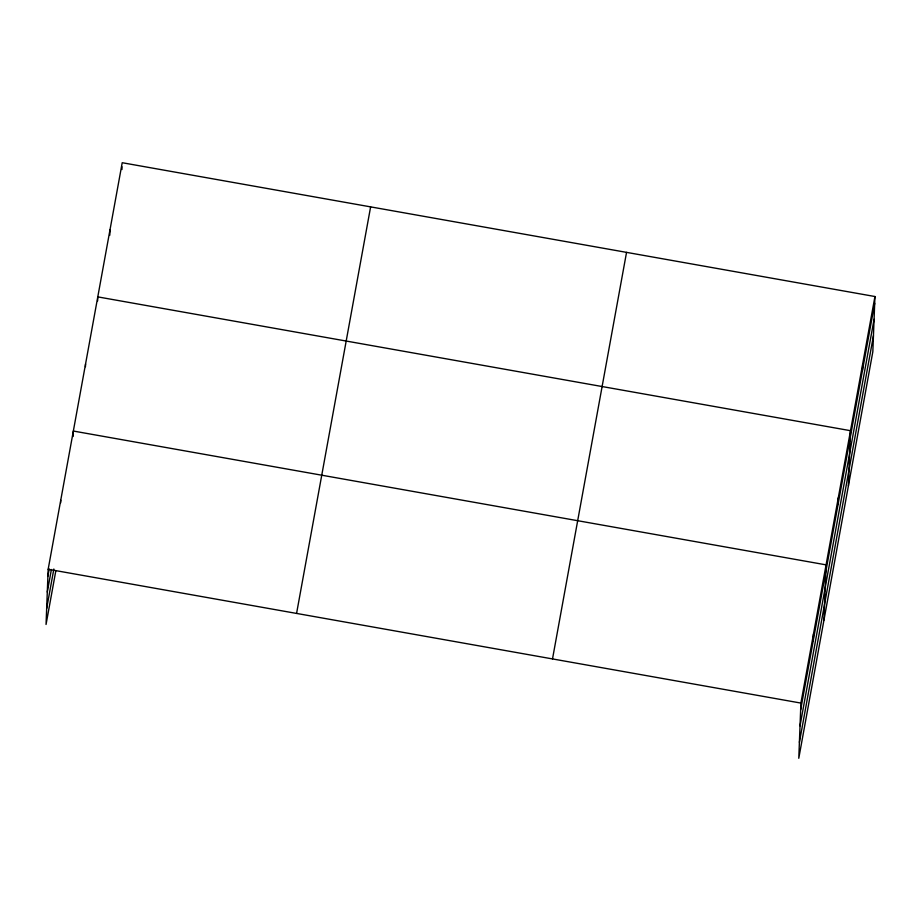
<?xml version="1.0" encoding="UTF-8"?>
<svg xmlns="http://www.w3.org/2000/svg" width="921" height="921" viewBox="0 0 921 921"><rect width="100%" height="100%" fill="white"/><g stroke="black" fill="none" stroke-linecap="round" stroke-linejoin="round"><path stroke-width="1.38" d="M874.95 296.527L800.902 703.08L798.783 758.282L872.832 351.73L874.95 296.527L122.217 162.718L48.168 569.27L46.05 624.473L55.813 570.87M60.648 502.878L60.763 500.161M73.139 436.496L73.346 431.04L826.079 564.861L823.961 620.052M85.457 366.685L85.561 363.968M97.626 300.971L97.776 296.884L850.52 430.694L848.391 485.885M109.783 235.246L109.99 229.801M121.952 169.533L122.056 166.805M813.231 640.786L813.496 633.97M838.041 504.581L838.294 497.777M862.47 370.426L862.735 363.611M47.904 576.086L49.193 569.028M47.293 592.053L51.403 569.489M46.66 608.505L53.855 569.005M296.574 613.432L370.622 206.88M552.508 658.929L626.545 252.377M800.648 709.895L874.685 303.343M800.027 725.863L874.075 319.311M799.405 742.314L873.442 335.762M48.168 569.27L800.902 703.08"/></g></svg>
